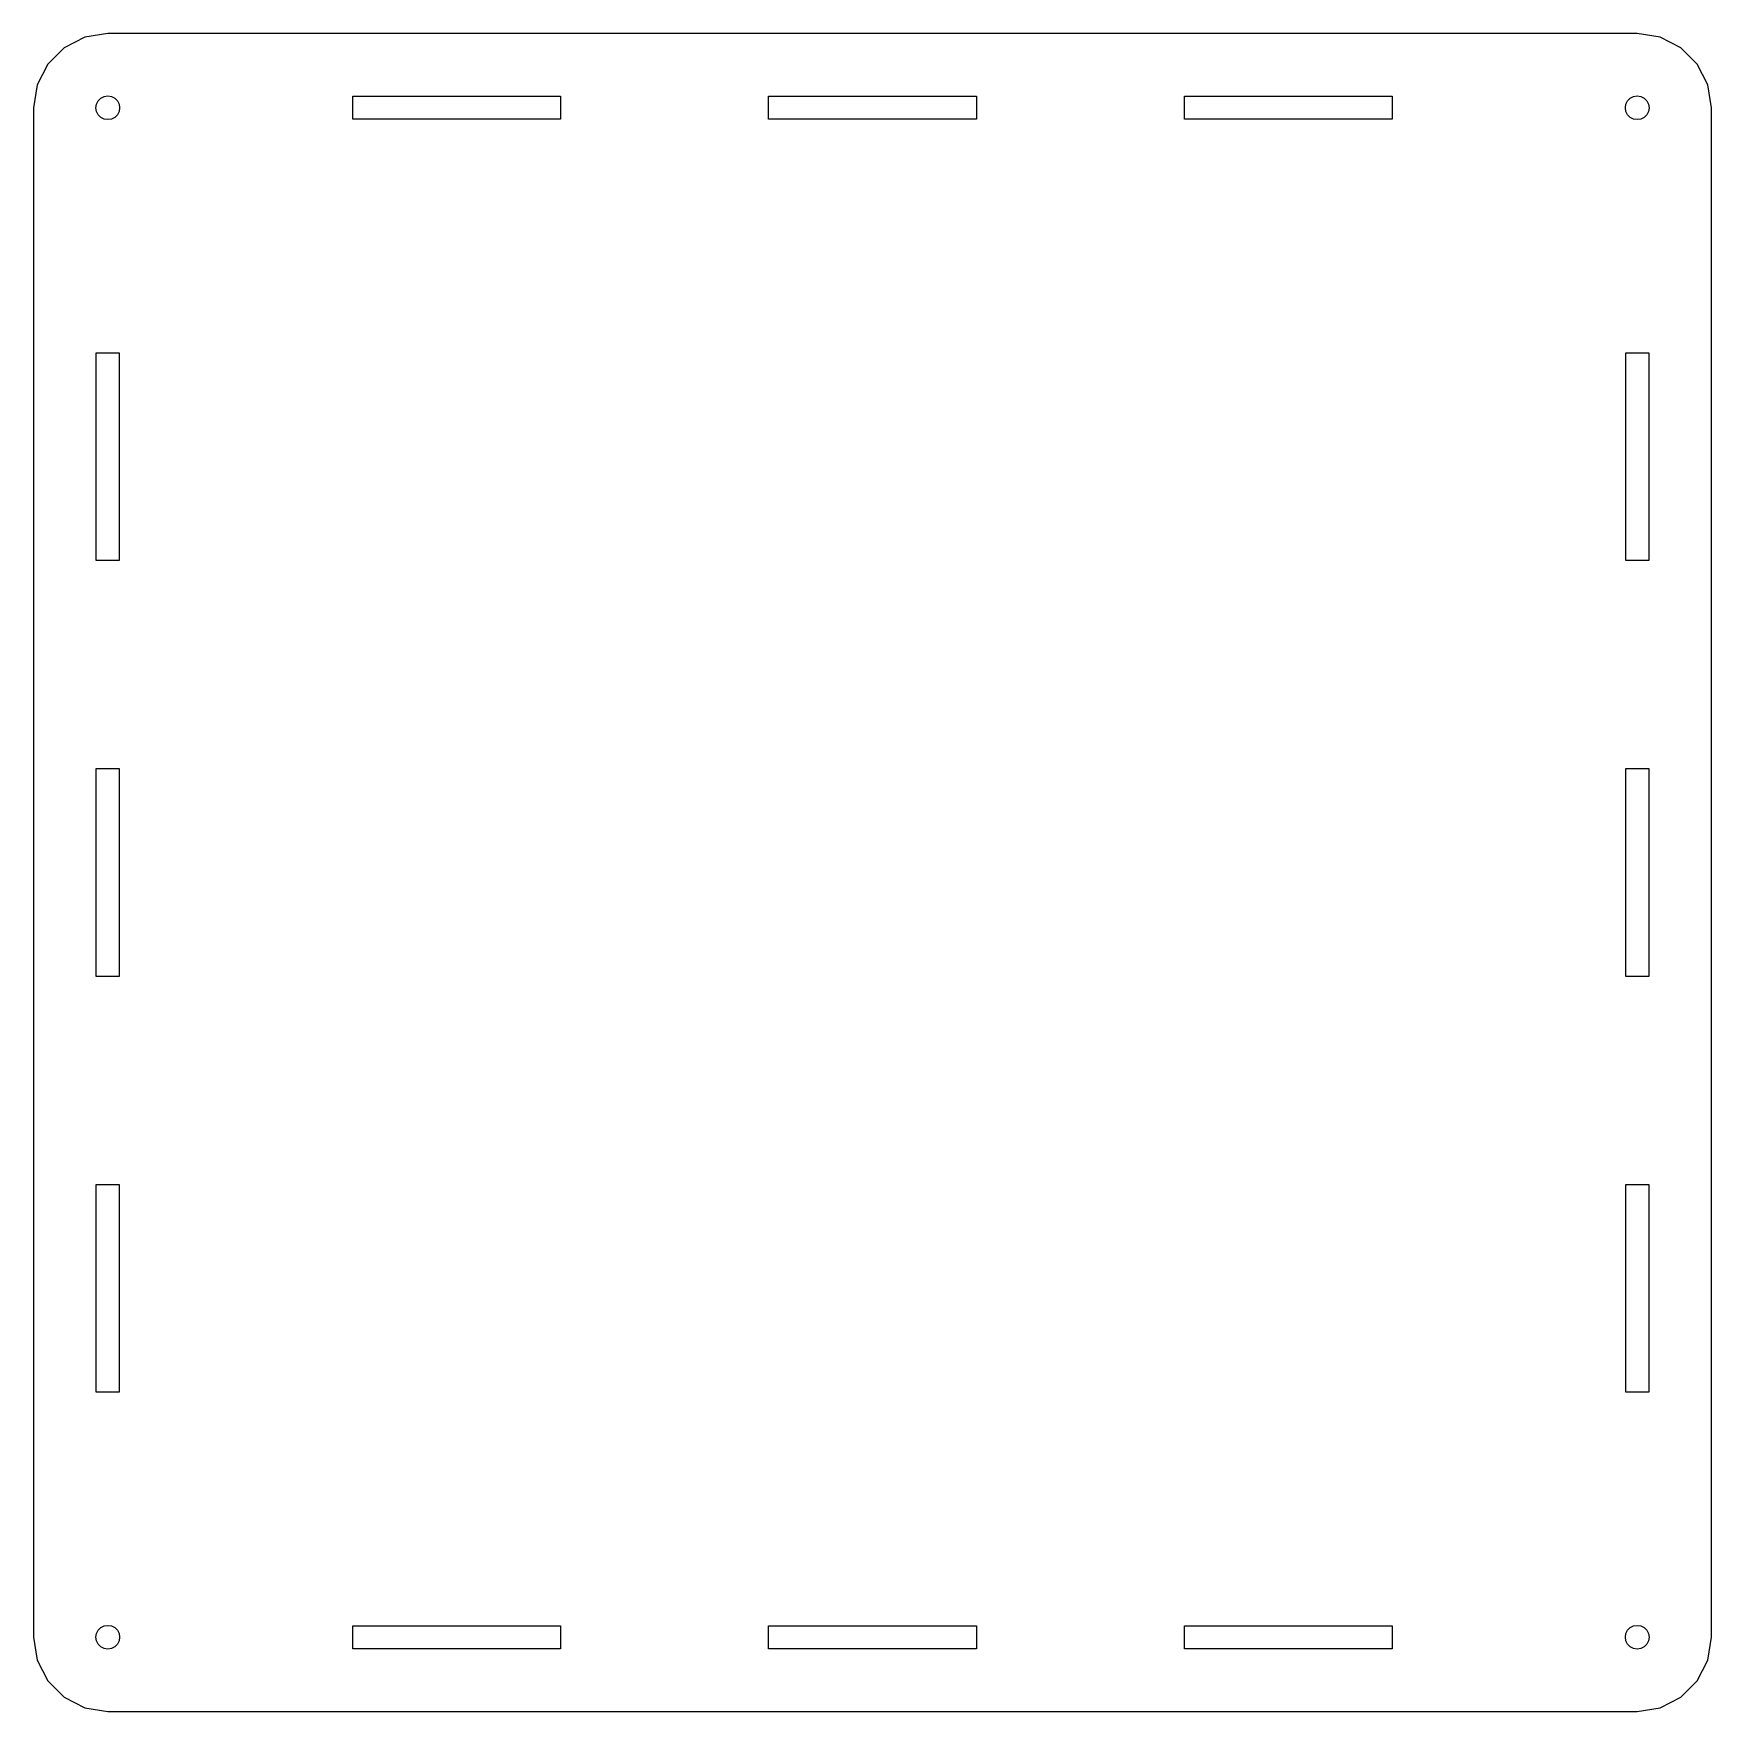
# Model space of a CAD drawing. Header units: metres. Extents: x 0 to 226, y 0 to 226.
import ezdxf

# ---------------------------------------------------------------- set-up
doc = ezdxf.new("R2010")
doc.units = ezdxf.units.M

msp = doc.modelspace()

# ---------------------------------------------------------------- linework, layer by layer
for p, q in [((10, 226.142), (6.90982, 225.653)), ((216.142, 226.142), (10, 226.142)), ((219.232, 225.653), (216.142, 226.142)), ((4.12215, 224.232), (1.90982, 222.02)), ((6.90982, 225.653), (4.12215, 224.232)), ((222.02, 224.232), (219.232, 225.653)), ((224.232, 222.02), (222.02, 224.232)), ((1.90982, 222.02), (0.48943, 219.232)), ((225.653, 219.232), (224.232, 222.02)), ((0.48943, 219.232), (0, 216.142)), ((8.70557, 217.083), (9.05954, 217.437)), ((9.05954, 217.437), (9.50557, 217.664)), ((9.50557, 217.664), (10, 217.742)), ((10, 217.742), (10.4944, 217.664)), ((10.4944, 217.664), (10.9404, 217.437)), ((10.9404, 217.437), (11.2944, 217.083)), ((43.0203, 214.592), (43.0203, 217.692)), ((43.0203, 217.692), (71.0406, 217.692)), ((71.0406, 217.692), (71.0406, 214.592)), ((99.0609, 214.592), (99.0609, 217.692)), ((99.0609, 217.692), (127.081, 217.692)), ((127.081, 217.692), (127.081, 214.592)), ((155.102, 214.592), (155.102, 217.692)), ((155.102, 217.692), (183.122, 217.692)), ((183.122, 217.692), (183.122, 214.592)), ((214.848, 217.083), (215.202, 217.437)), ((215.202, 217.437), (215.648, 217.664)), ((215.648, 217.664), (216.142, 217.742)), ((216.142, 217.742), (216.637, 217.664)), ((216.637, 217.664), (217.083, 217.437)), ((217.083, 217.437), (217.437, 217.083)), ((226.142, 216.142), (225.653, 219.232)), ((0, 216.142), (0, 10)), ((8.39999, 216.142), (8.4783, 216.637)), ((8.4783, 215.648), (8.39999, 216.142)), ((8.4783, 216.637), (8.70557, 217.083)), ((8.70557, 215.202), (8.4783, 215.648)), ((9.05954, 214.848), (8.70557, 215.202)), ((9.50557, 214.62), (9.05954, 214.848)), ((10.9404, 214.848), (10.4944, 214.62)), ((11.2944, 215.202), (10.9404, 214.848)), ((11.2944, 217.083), (11.5217, 216.637)), ((11.5217, 215.648), (11.2944, 215.202)), ((11.5217, 216.637), (11.6, 216.142)), ((11.6, 216.142), (11.5217, 215.648)), ((214.542, 216.142), (214.62, 216.637)), ((214.62, 215.648), (214.542, 216.142)), ((214.62, 216.637), (214.848, 217.083)), ((214.848, 215.202), (214.62, 215.648)), ((215.202, 214.848), (214.848, 215.202)), ((215.648, 214.62), (215.202, 214.848)), ((217.083, 214.848), (216.637, 214.62)), ((217.437, 215.202), (217.083, 214.848)), ((217.437, 217.083), (217.664, 216.637)), ((217.664, 215.648), (217.437, 215.202)), ((217.664, 216.637), (217.742, 216.142)), ((217.742, 216.142), (217.664, 215.648)), ((226.142, 10), (226.142, 216.142)), ((10, 214.542), (9.50557, 214.62)), ((10.4944, 214.62), (10, 214.542)), ((71.0406, 214.592), (43.0203, 214.592)), ((127.081, 214.592), (99.0609, 214.592)), ((183.122, 214.592), (155.102, 214.592)), ((216.142, 214.542), (215.648, 214.62)), ((216.637, 214.62), (216.142, 214.542)), ((8.45, 155.102), (8.45, 183.122)), ((8.45, 183.122), (11.55, 183.122)), ((11.55, 183.122), (11.55, 155.102)), ((214.592, 155.102), (214.592, 183.122)), ((214.592, 183.122), (217.692, 183.122)), ((217.692, 183.122), (217.692, 155.102)), ((11.55, 155.102), (8.45, 155.102)), ((217.692, 155.102), (214.592, 155.102)), ((8.45, 99.0609), (8.45, 127.081)), ((8.45, 127.081), (11.55, 127.081)), ((11.55, 127.081), (11.55, 99.0609)), ((214.592, 99.0609), (214.592, 127.081)), ((214.592, 127.081), (217.692, 127.081)), ((217.692, 127.081), (217.692, 99.0609)), ((11.55, 99.0609), (8.45, 99.0609)), ((217.692, 99.0609), (214.592, 99.0609)), ((8.45, 43.0203), (8.45, 71.0406)), ((8.45, 71.0406), (11.55, 71.0406)), ((11.55, 71.0406), (11.55, 43.0203)), ((214.592, 43.0203), (214.592, 71.0406)), ((214.592, 71.0406), (217.692, 71.0406)), ((217.692, 71.0406), (217.692, 43.0203)), ((11.55, 43.0203), (8.45, 43.0203)), ((217.692, 43.0203), (214.592, 43.0203)), ((9.05954, 11.2944), (9.50557, 11.5217)), ((9.50557, 11.5217), (10, 11.6)), ((10, 11.6), (10.4944, 11.5217)), ((10.4944, 11.5217), (10.9404, 11.2944)), ((43.0203, 8.45), (43.0203, 11.55)), ((43.0203, 11.55), (71.0406, 11.55)), ((71.0406, 11.55), (71.0406, 8.45)), ((99.0609, 8.45), (99.0609, 11.55)), ((99.0609, 11.55), (127.081, 11.55)), ((127.081, 11.55), (127.081, 8.45)), ((155.102, 8.45), (155.102, 11.55)), ((155.102, 11.55), (183.122, 11.55)), ((183.122, 11.55), (183.122, 8.45)), ((215.202, 11.2944), (215.648, 11.5217)), ((215.648, 11.5217), (216.142, 11.6)), ((216.142, 11.6), (216.637, 11.5217)), ((216.637, 11.5217), (217.083, 11.2944)), ((0, 10), (0.48943, 6.90982)), ((8.39999, 10), (8.4783, 10.4944)), ((8.4783, 9.50557), (8.39999, 10)), ((8.4783, 10.4944), (8.70557, 10.9404)), ((8.70557, 9.05954), (8.4783, 9.50557)), ((8.70557, 10.9404), (9.05954, 11.2944)), ((9.05954, 8.70557), (8.70557, 9.05954)), ((10.9404, 11.2944), (11.2944, 10.9404)), ((11.2944, 9.05954), (10.9404, 8.70557)), ((11.2944, 10.9404), (11.5217, 10.4944)), ((11.5217, 9.50557), (11.2944, 9.05954)), ((11.5217, 10.4944), (11.6, 10)), ((11.6, 10), (11.5217, 9.50557)), ((214.542, 10), (214.62, 10.4944)), ((214.62, 9.50557), (214.542, 10)), ((214.62, 10.4944), (214.848, 10.9404)), ((214.848, 9.05954), (214.62, 9.50557)), ((214.848, 10.9404), (215.202, 11.2944)), ((215.202, 8.70557), (214.848, 9.05954)), ((217.083, 11.2944), (217.437, 10.9404)), ((217.437, 9.05954), (217.083, 8.70557)), ((217.437, 10.9404), (217.664, 10.4944)), ((217.664, 9.50557), (217.437, 9.05954)), ((217.664, 10.4944), (217.742, 10)), ((217.742, 10), (217.664, 9.50557)), ((225.653, 6.90982), (226.142, 10)), ((0.48943, 6.90982), (1.90982, 4.12215)), ((9.50557, 8.4783), (9.05954, 8.70557)), ((10, 8.39999), (9.50557, 8.4783)), ((10.4944, 8.4783), (10, 8.39999)), ((10.9404, 8.70557), (10.4944, 8.4783)), ((71.0406, 8.45), (43.0203, 8.45)), ((127.081, 8.45), (99.0609, 8.45)), ((183.122, 8.45), (155.102, 8.45)), ((215.648, 8.4783), (215.202, 8.70557)), ((216.142, 8.39999), (215.648, 8.4783)), ((216.637, 8.4783), (216.142, 8.39999)), ((217.083, 8.70557), (216.637, 8.4783)), ((224.232, 4.12215), (225.653, 6.90982)), ((1.90982, 4.12215), (4.12215, 1.90982)), ((222.02, 1.90982), (224.232, 4.12215)), ((4.12215, 1.90982), (6.90982, 0.48943)), ((6.90982, 0.48943), (9.99998, 0)), ((9.99998, 0), (216.142, 0)), ((216.142, 0), (219.232, 0.48943)), ((219.232, 0.48943), (222.02, 1.90982))]:
    msp.add_line(p, q)

doc.saveas('drawing.dxf')
